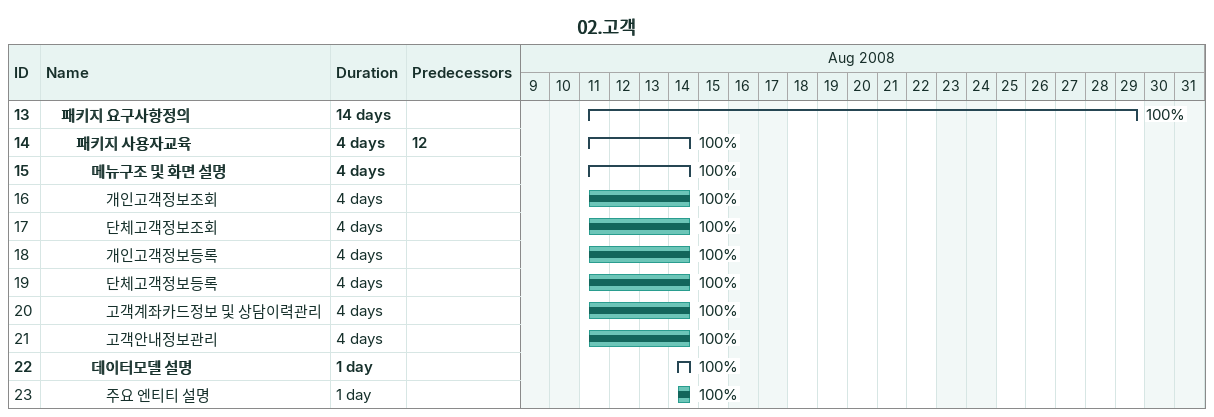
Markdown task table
02.고객

| ID | Level | Task | Duration | Start | Finish | Predecessors | % complete |
|---|---|---|---|---|---|---|---|
| 13 | 2 | **패키지 요구사항정의** | 14d | 2008-08-11 | 2008-08-29 |  | 100 |
| 14 | 3 | **패키지 사용자교육** | 4d | 2008-08-11 | 2008-08-14 | 12 | 100 |
| 15 | 4 | **메뉴구조 및 화면 설명** | 4d | 2008-08-11 | 2008-08-14 |  | 100 |
| 16 | 5 | 개인고객정보조회 | 4d | 2008-08-11 | 2008-08-14 |  | 100 |
| 17 | 5 | 단체고객정보조회 | 4d | 2008-08-11 | 2008-08-14 |  | 100 |
| 18 | 5 | 개인고객정보등록 | 4d | 2008-08-11 | 2008-08-14 |  | 100 |
| 19 | 5 | 단체고객정보등록 | 4d | 2008-08-11 | 2008-08-14 |  | 100 |
| 20 | 5 | 고객계좌카드정보 및 상담이력관리 | 4d | 2008-08-11 | 2008-08-14 |  | 100 |
| 21 | 5 | 고객안내정보관리 | 4d | 2008-08-11 | 2008-08-14 |  | 100 |
| 22 | 4 | **데이터모델 설명** | 1d | 2008-08-14 | 2008-08-14 |  | 100 |
| 23 | 5 | 주요 엔티티 설명 | 1d | 2008-08-14 | 2008-08-14 |  | 100 |
